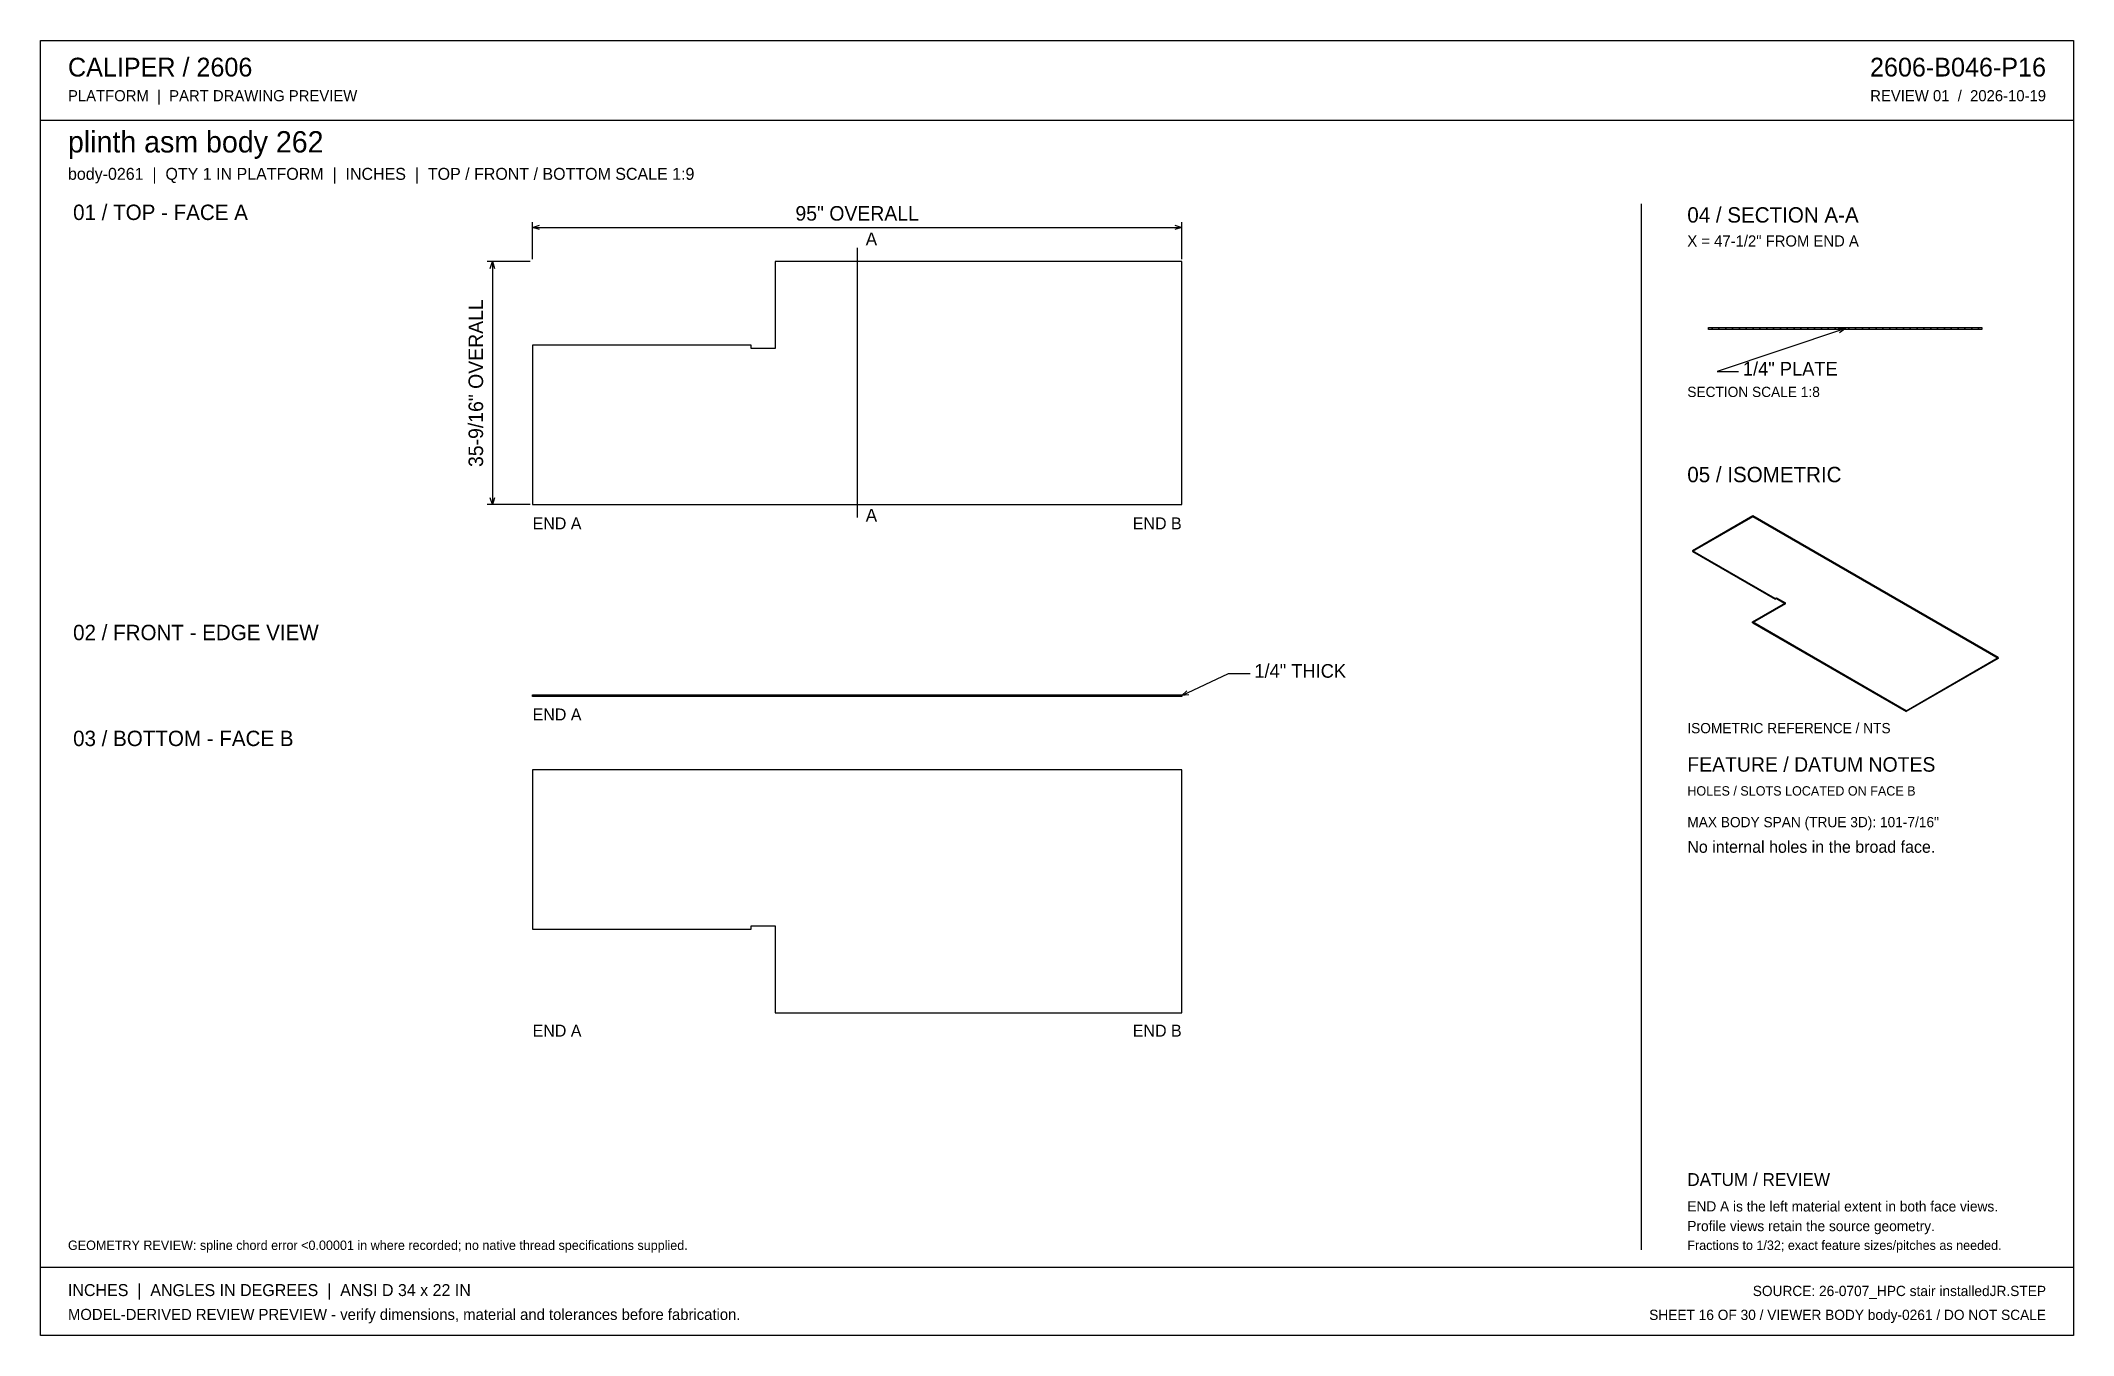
# Model space of a CAD drawing. Header units: inches. Extents: x 4 to 302, y 4 to 194.
import ezdxf
from ezdxf.enums import TextEntityAlignment as Align

# ---------------------------------------------------------------- set-up
doc = ezdxf.new("R2010")
doc.units = ezdxf.units.IN
doc.header["$MEASUREMENT"] = 0

msp = doc.modelspace()

# ---------------------------------------------------------------- linework, layer by layer
at = {"layer": 'ANNOTATION'}
for p, q in [((76.25, 161.78), (76.25, 167.16)), ((76.25, 166.41), (77.25, 166.72)), ((170.25, 166.72), (171.25, 166.41)), ((171.25, 161.78), (171.25, 167.16)), ((76.25, 166.41), (171.25, 166.41)), ((77.25, 166.09), (76.25, 166.41)), ((171.25, 166.41), (170.25, 166.09)), ((75.87, 161.41), (69.62, 161.41)), ((70.06, 160.41), (70.37, 161.41)), ((70.37, 161.41), (70.37, 125.84)), ((70.37, 161.41), (70.69, 160.41)), ((123.75, 163.41), (123.75, 123.97)), ((268.38, 151.61), (249.62, 145.34)), ((267.33, 151.59), (268.38, 151.61)), ((268.38, 151.61), (267.53, 151)), ((249.62, 145.34), (252.75, 145.34)), ((75.87, 125.84), (69.62, 125.84)), ((70.37, 125.84), (70.06, 126.84)), ((70.69, 126.84), (70.37, 125.84)), ((171.25, 97.88), (178.12, 101.12)), ((171.25, 97.88), (172.02, 98.58)), ((178.12, 101.12), (181.25, 101.12)), ((172.29, 98.02), (171.25, 97.88))]:
    msp.add_line(p, q, dxfattribs=at)
at = {"layer": 'OUTLINE'}
for p, q in [((4.25, 193.75), (301.75, 193.75)), ((4.25, 4.25), (4.25, 193.75)), ((301.75, 193.75), (301.75, 4.25)), ((4.25, 182.12), (301.75, 182.12)), ((238.5, 169.88), (238.5, 16.75)), ((111.75, 161.41), (111.75, 148.68)), ((171.25, 161.41), (111.75, 161.41)), ((171.25, 125.84), (171.25, 161.41)), ((248.37, 151.75), (288.38, 151.75)), ((248.37, 151.47), (248.37, 151.75)), ((248.75, 151.47), (249.03, 151.75)), ((249.75, 151.47), (250.03, 151.75)), ((250.75, 151.47), (251.03, 151.75)), ((251.75, 151.47), (252.03, 151.75)), ((252.75, 151.47), (253.03, 151.75)), ((253.75, 151.47), (254.03, 151.75)), ((254.75, 151.47), (255.03, 151.75)), ((255.75, 151.47), (256.03, 151.75)), ((256.75, 151.47), (257.03, 151.75)), ((257.75, 151.47), (258.03, 151.75)), ((258.75, 151.47), (259.03, 151.75)), ((259.75, 151.47), (260.03, 151.75)), ((260.75, 151.47), (261.03, 151.75)), ((261.75, 151.47), (262.03, 151.75)), ((262.75, 151.47), (263.03, 151.75)), ((263.75, 151.47), (264.03, 151.75)), ((264.75, 151.47), (265.03, 151.75)), ((265.75, 151.47), (266.03, 151.75)), ((266.75, 151.47), (267.03, 151.75)), ((267.75, 151.47), (268.03, 151.75)), ((268.75, 151.47), (269.03, 151.75)), ((269.75, 151.47), (270.03, 151.75)), ((270.75, 151.47), (271.03, 151.75)), ((271.75, 151.47), (272.03, 151.75)), ((272.75, 151.47), (273.03, 151.75)), ((273.75, 151.47), (274.03, 151.75)), ((274.75, 151.47), (275.03, 151.75)), ((275.75, 151.47), (276.03, 151.75)), ((276.75, 151.47), (277.03, 151.75)), ((277.75, 151.47), (278.03, 151.75)), ((278.75, 151.47), (279.03, 151.75)), ((279.75, 151.47), (280.03, 151.75)), ((280.75, 151.47), (281.03, 151.75)), ((281.75, 151.47), (282.03, 151.75)), ((282.75, 151.47), (283.03, 151.75)), ((283.75, 151.47), (284.03, 151.75)), ((284.75, 151.47), (285.03, 151.75)), ((285.75, 151.47), (286.03, 151.75)), ((286.75, 151.47), (287.03, 151.75)), ((287.75, 151.47), (288.03, 151.75)), ((288.38, 151.75), (288.38, 151.47)), ((108.25, 149.18), (76.25, 149.18)), ((76.25, 149.18), (76.25, 125.84)), ((108.25, 148.68), (108.25, 149.18)), ((288.38, 151.47), (248.37, 151.47)), ((111.75, 148.68), (108.25, 148.68)), ((76.25, 125.84), (171.25, 125.84)), ((254.83, 124.18), (246, 119.09)), ((254.83, 124.07), (246, 118.98)), ((254.83, 124.07), (254.83, 124.18)), ((290.75, 103.44), (254.83, 124.18)), ((290.75, 103.33), (254.83, 124.07)), ((258.1, 112.1), (246, 119.09)), ((246, 119.09), (246, 118.98)), ((246, 118.98), (258.1, 111.99)), ((254.8, 108.67), (259.61, 111.45)), ((259.61, 111.34), (254.8, 108.56)), ((258.1, 112.1), (258.29, 112.21)), ((258.1, 111.99), (258.29, 112.1)), ((258.1, 111.99), (258.1, 112.1)), ((258.29, 112.1), (258.29, 112.21)), ((258.29, 112.21), (259.61, 111.45)), ((258.29, 112.1), (259.61, 111.34)), ((259.61, 111.34), (259.61, 111.45)), ((254.8, 108.56), (254.8, 108.67)), ((277.3, 95.68), (254.8, 108.67)), ((254.8, 108.56), (277.3, 95.57)), ((277.3, 95.68), (290.75, 103.44)), ((290.75, 103.33), (277.3, 95.57)), ((290.75, 103.44), (290.75, 103.33)), ((76.25, 98), (171.25, 98)), ((76.25, 97.75), (76.25, 98)), ((171.25, 97.75), (76.25, 97.75)), ((171.25, 98), (171.25, 97.75)), ((277.3, 95.57), (277.3, 95.68)), ((171.25, 87.03), (76.25, 87.03)), ((76.25, 87.03), (76.25, 63.69)), ((171.25, 51.47), (171.25, 87.03)), ((76.25, 63.69), (108.25, 63.69)), ((108.25, 64.19), (111.75, 64.19)), ((108.25, 63.69), (108.25, 64.19)), ((111.75, 64.19), (111.75, 51.47)), ((111.75, 51.47), (171.25, 51.47)), ((4.25, 14.25), (301.75, 14.25)), ((301.75, 4.25), (4.25, 4.25))]:
    msp.add_line(p, q, dxfattribs=at)

# ---------------------------------------------------------------- texts
at = {"layer": 'ANNOTATION'}
for s, height, p in [('CALIPER / 2606', 2.75, (8.25, 188.5)), ('PLATFORM  |  PART DRAWING PREVIEW', 1.625, (8.25, 184.88)), ('plinth asm body 262', 3.125, (8.25, 177.38)), ('body-0261  |  QTY 1 IN PLATFORM  |  INCHES  |  TOP / FRONT / BOTTOM SCALE 1:9', 1.75, (8.25, 173.38)), ('01 / TOP - FACE A', 2.25, (9, 167.5)), ('04 / SECTION A-A', 2.25, (245.25, 167.12)), ('A', 1.88, (125, 163.78)), ('X = 47-1/2" FROM END A', 1.625, (245.25, 163.62)), ('1/4" PLATE', 2, (253.38, 144.72)), ('SECTION SCALE 1:8', 1.5, (245.25, 141.59)), ('05 / ISOMETRIC', 2.25, (245.25, 129.12)), ('A', 1.88, (125, 123.34)), ('END A', 1.75, (76.25, 122.22)), ('02 / FRONT - EDGE VIEW', 2.25, (9, 106)), ('1/4" THICK', 2, (181.88, 100.5)), ('END A', 1.75, (76.25, 94.25)), ('03 / BOTTOM - FACE B', 2.25, (9, 90.5)), ('ISOMETRIC REFERENCE / NTS', 1.5, (245.25, 92.38)), ('FEATURE / DATUM NOTES', 2.125, (245.25, 86.75)), ('HOLES / SLOTS LOCATED ON FACE B', 1.375, (245.25, 83.25)), ('MAX BODY SPAN (TRUE 3D): 101-7/16"', 1.5, (245.25, 78.62)), ('No internal holes in the broad face.', 1.75, (245.25, 74.88)), ('END A', 1.75, (76.25, 47.97)), ('DATUM / REVIEW', 1.875, (245.25, 26.12)), ('END A is the left material extent in both face views.', 1.5, (245.25, 22.38)), ('Profile views retain the source geometry.', 1.5, (245.25, 19.5)), ('GEOMETRY REVIEW: spline chord error <0.00001 in where recorded; no native thread specifications supplied.', 1.375, (8.25, 16.75)), ('Fractions to 1/32; exact feature sizes/pitches as needed.', 1.375, (245.25, 16.75)), ('INCHES  |  ANGLES IN DEGREES  |  ANSI D 34 x 22 IN', 1.75, (8.25, 10)), ('MODEL-DERIVED REVIEW PREVIEW - verify dimensions, material and tolerances before fabrication.', 1.625, (8.25, 6.5))]:
    msp.add_text(s, height=height, dxfattribs=at).set_placement(p)
for s, height, p in [('2606-B046-P16', 2.75, (297.75, 188.5)), ('REVIEW 01  /  2026-10-19', 1.625, (297.75, 184.88)), ('END B', 1.75, (171.25, 122.22)), ('END B', 1.75, (171.25, 47.97)), ('SOURCE: 26-0707_HPC stair installedJR.STEP', 1.5, (297.75, 10)), ('SHEET 16 OF 30 / VIEWER BODY body-0261 / DO NOT SCALE', 1.5, (297.75, 6.5))]:
    msp.add_text(s, height=height, dxfattribs=at).set_placement(p, align=Align.RIGHT)
msp.add_text('95" OVERALL', height=2.125, dxfattribs=at).set_placement((123.75, 167.41), align=Align.CENTER)
msp.add_text('35-9/16" OVERALL', height=2.125, rotation=90, dxfattribs=at).set_placement((69, 143.62), align=Align.CENTER)

doc.saveas('drawing.dxf')
